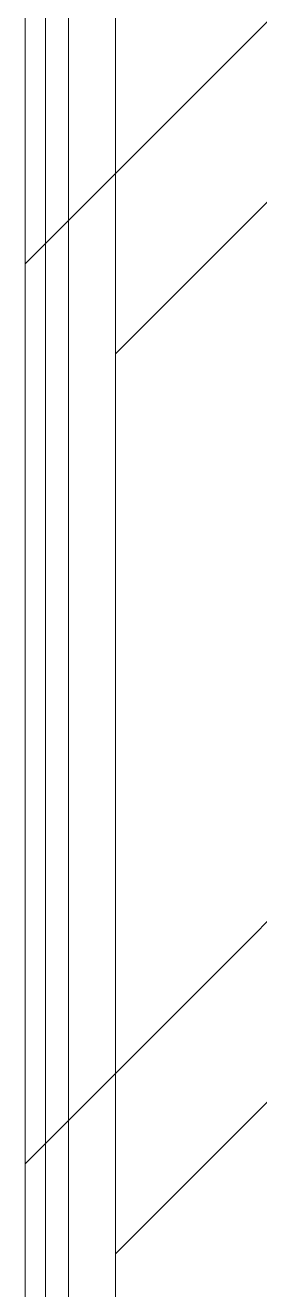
# Model space of a CAD drawing. Header units: millimetres. Extents: x -32954 to 151739, y -65671 to 56243.
# Drawn here: x -11404.19 to -11394.97, y -48609.16 to -48559.49 of the extents above; entities that cross this region are included whole.
import ezdxf

# ---------------------------------------------------------------- set-up
doc = ezdxf.new("R2010")
doc.units = ezdxf.units.MM
doc.layers.add('G-IMPT', color=7, linetype='Continuous', lineweight=9)
doc.layers.add('I-FURN', color=7, linetype='Continuous', lineweight=9)

# ---------------------------------------------------------------- blocks, each defined once
blk = doc.blocks.new('М25-М26_Столик манипуляционный - МСК-5501_dwg-9496848-О_ТХ_01')
at = {"layer": 'G-IMPT'}
for p, q in [((318.6, -16.208), (318.6, -405.607)), ((318.6, -16.208), (318.6, -405.607)), ((318.6, -405.607), (318.6, -16.208)), ((318.6, -16.208), (318.6, -405.607)), ((319.5, -405.607), (319.5, -16.208)), ((319.5, -16.208), (319.5, -405.607)), ((320.3, -405.607), (320.3, -16.208)), ((320.3, -405.607), (320.3, -16.208)), ((320.3, -16.208), (320.3, -405.607)), ((320.3, -405.607), (320.3, -16.208)), ((320.3, -16.208), (320.3, -405.607)), ((320.3, -16.208), (320.3, -405.607)), ((316.754, -402.442), (316.754, -17.881)), ((242.508, -417.661), (316.754, -343.415)), ((316.754, -343.415), (316.754, -378.771)), ((320.3, -346.961), (320.3, -382.316)), ((320.3, -346.961), (320.3, -382.316)), ((316.754, -378.771), (304.38, -391.145)), ((307.926, -394.691), (320.3, -382.316)), ((320.3, -382.316), (307.926, -394.691))]:
    blk.add_line(p, q, dxfattribs=at)
at = {"layer": 'G-IMPT', "flags": 128}
for points in [[(318.6, -16.208), (318.6, -113.558), (318.6, -210.907), (318.6, -308.257), (318.6, -405.607)], [(318.6, -16.208), (318.6, -113.558), (318.6, -210.907), (318.6, -308.257), (318.6, -405.607)], [(319.5, -405.607), (319.5, -308.257), (319.5, -210.907), (319.5, -113.558), (319.5, -16.208)], [(316.754, -402.442), (316.754, -306.302), (316.754, -210.161), (316.754, -114.021), (316.754, -17.881)], [(316.754, -343.415), (298.193, -361.977), (279.631, -380.538), (261.069, -399.1), (242.508, -417.661)], [(316.754, -378.771), (316.754, -369.932), (316.754, -361.093), (316.754, -352.254), (316.754, -343.415)], [(246.054, -421.207), (264.615, -402.646), (283.177, -384.084), (301.738, -365.523), (320.3, -346.961)], [(320.3, -346.961), (301.738, -365.523), (283.177, -384.084), (264.615, -402.646), (246.054, -421.207)], [(304.38, -391.145), (307.473, -388.051), (310.567, -384.958), (313.66, -381.864), (316.754, -378.771)]]:
    blk.add_lwpolyline(points, dxfattribs=at)
blk = doc.blocks.new('М25-М26_Столик манипуляционный - М25_Столик манипуляционный-8676404-О_ТХ_01')
blk.add_blockref('М25-М26_Столик манипуляционный - МСК-5501_dwg-9496848-О_ТХ_01', (0, 0))

msp = doc.modelspace()

# ---------------------------------------------------------------- block references
at = {"layer": 'I-FURN', "rotation": 180}
msp.add_blockref('М25-М26_Столик манипуляционный - М25_Столик манипуляционный-8676404-О_ТХ_01', (-11083.886, -48951.174), dxfattribs=at)

doc.saveas('drawing.dxf')
